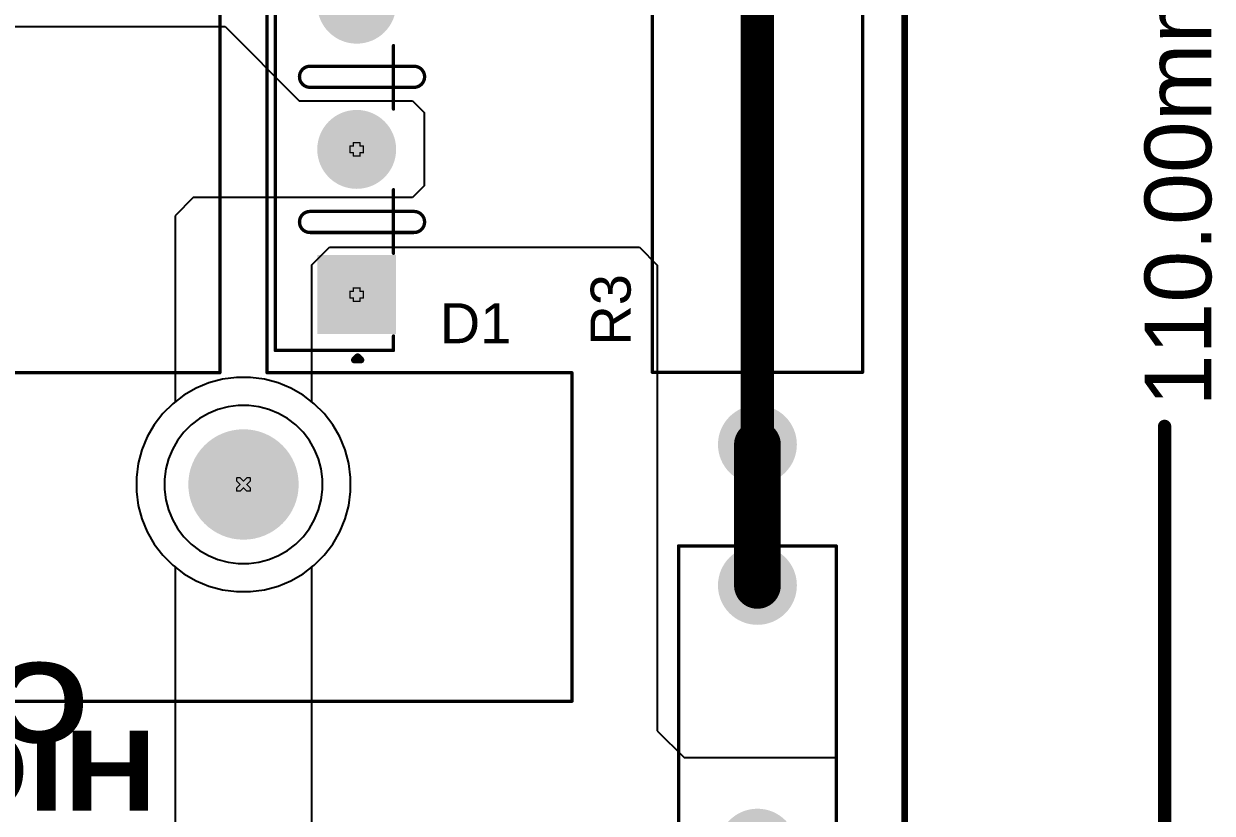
# Model space of a CAD drawing. Header units: inches. Extents: x -0.8 to 10.9, y -0.2 to 6.3.
# Drawn here: x 0.491 to 2.271, y 1.01 to 2.193 of the extents above; entities that cross this region are included whole.
import ezdxf

# ---------------------------------------------------------------- set-up
doc = ezdxf.new("R2010")
doc.units = ezdxf.units.IN
doc.header["$MEASUREMENT"] = 0
for name, color, linetype in [('Board Outline', 216, 'Continuous'), ('Bottom Layer', 5, 'Continuous'), ('Bottom Overlay', 54, 'Continuous'), ('Bottom Solder', 6, 'Continuous'), ('Dimensions', 6, 'Continuous'), ('Drill Drawing', 1, 'Continuous'), ('Multi-Layer', 9, 'Continuous'), ('Pad Holes', 156, 'Continuous'), ('Top Layer', 1, 'Continuous'), ('Top Overlay', 2, 'Continuous'), ('Top Solder', 216, 'Continuous')]:
    doc.layers.add(name, color=color, linetype=linetype)
doc.styles.add('Arial', font='', dxfattribs={"height": 0.2})
doc.styles.add('Arial Black', font='', dxfattribs={"height": 0.2})
doc.styles.get('Arial').set_extended_font_data('Arial')
doc.styles.get('Arial Black').set_extended_font_data('Arial Black')

# ---------------------------------------------------------------- blocks, each defined once
blk = doc.blocks.new('EWWR0006J390RT9_3')
at = {"layer": 'Bottom Layer'}
h = blk.add_hatch(color=5, dxfattribs=at)
edge = h.paths.add_edge_path()
edge.add_arc((-0.5709, 0), 0.0551, 0, 360)
h = blk.add_hatch(color=5, dxfattribs=at)
edge = h.paths.add_edge_path()
edge.add_arc((0.5709, 0), 0.0551, 0, 360)
at = {"layer": 'Bottom Solder'}
h = blk.add_hatch(color=6, dxfattribs=at)
edge = h.paths.add_edge_path()
edge.add_arc((-0.5709, 0), 0.0591, 0, 360)
h = blk.add_hatch(color=6, dxfattribs=at)
edge = h.paths.add_edge_path()
edge.add_arc((0.5709, 0), 0.0591, 0, 360)
at = {"layer": 'Multi-Layer'}
h = blk.add_hatch(color=9, dxfattribs=at)
edge = h.paths.add_edge_path()
edge.add_arc((-0.5709, 0), 0.0551, 0, 360)
h = blk.add_hatch(color=9, dxfattribs=at)
edge = h.paths.add_edge_path()
edge.add_arc((0.5709, 0), 0.0551, 0, 360)
at = {"layer": 'Pad Holes'}
h = blk.add_hatch(color=7, dxfattribs=at)
edge = h.paths.add_edge_path()
edge.add_arc((-0.5709, 0), 0.0197, 0, 360)
h = blk.add_hatch(color=7, dxfattribs=at)
edge = h.paths.add_edge_path()
edge.add_arc((0.5709, 0), 0.0197, 0, 360)
at = {"layer": 'Top Layer'}
h = blk.add_hatch(color=1, dxfattribs=at)
edge = h.paths.add_edge_path()
edge.add_arc((-0.5709, 0), 0.0551, 0, 360)
h = blk.add_hatch(color=1, dxfattribs=at)
edge = h.paths.add_edge_path()
edge.add_arc((0.5709, 0), 0.0551, 0, 360)
at = {"layer": 'Top Solder'}
h = blk.add_hatch(color=216, dxfattribs=at)
edge = h.paths.add_edge_path()
edge.add_arc((-0.5709, 0), 0.0591, 0, 360)
h = blk.add_hatch(color=216, dxfattribs=at)
edge = h.paths.add_edge_path()
edge.add_arc((0.5709, 0), 0.0591, 0, 360)
at = {"layer": 'Top Overlay'}
for points in [[(-0.4626, -0.1575, 0.005, 0.005, 0), (-0.4626, 0.1575, 0.005, 0.005, 0)], [(0.4626, 0.1575, 0.005, 0.005, 0), (-0.4612, 0.1575, 0.005, 0.005, 0)], [(0.4626, -0.1575, 0.005, 0.005, 0), (0.4626, 0.1575, 0.005, 0.005, 0)], [(-0.4626, 0, 0.005, 0.005, 0), (-0.5263, 0, 0.005, 0.005, 0)], [(0.5263, 0, 0.005, 0.005, 0), (0.4626, 0, 0.005, 0.005, 0)], [(0.4626, -0.1575, 0.005, 0.005, 0), (-0.4626, -0.1575, 0.005, 0.005, 0)]]:
    blk.add_lwpolyline(points, format="xyseb", dxfattribs=at)
for points in [[(-0.4638, 0.1575, 0.0025, 0.0025, 1), (-0.4613, 0.1575, 0.0025, 0.0025, 1)], [(-0.4625, 0.1575, 0.0025, 0.0025, 1), (-0.46, 0.1575, 0.0025, 0.0025, 1)], [(0.4613, 0.1575, 0.0025, 0.0025, 1), (0.4638, 0.1575, 0.0025, 0.0025, 1)], [(0.4613, 0.1575, 0.0025, 0.0025, 1), (0.4638, 0.1575, 0.0025, 0.0025, 1)], [(-0.5276, 0, 0.0025, 0.0025, 1), (-0.5251, 0, 0.0025, 0.0025, 1)], [(-0.4638, 0, 0.0025, 0.0025, 1), (-0.4613, 0, 0.0025, 0.0025, 1)], [(0.4613, 0, 0.0025, 0.0025, 1), (0.4638, 0, 0.0025, 0.0025, 1)], [(0.5251, 0, 0.0025, 0.0025, 1), (0.5276, 0, 0.0025, 0.0025, 1)], [(-0.4638, -0.1575, 0.0025, 0.0025, 1), (-0.4613, -0.1575, 0.0025, 0.0025, 1)], [(-0.4638, -0.1575, 0.0025, 0.0025, 1), (-0.4613, -0.1575, 0.0025, 0.0025, 1)], [(0.4613, -0.1575, 0.0025, 0.0025, 1), (0.4638, -0.1575, 0.0025, 0.0025, 1)], [(0.4613, -0.1575, 0.0025, 0.0025, 1), (0.4638, -0.1575, 0.0025, 0.0025, 1)]]:
    blk.add_lwpolyline(points, format="xyseb", close=True, dxfattribs=at)
blk = doc.blocks.new('XSD366_094_6')
at = {"layer": 'Bottom Layer'}
h = blk.add_hatch(color=5, dxfattribs=at)
edge = h.paths.add_edge_path()
edge.add_arc((-0.502, 0), 0.0787, 0, 360)
h = blk.add_hatch(color=5, dxfattribs=at)
edge = h.paths.add_edge_path()
edge.add_arc((0.502, 0), 0.0787, 0, 360)
at = {"layer": 'Bottom Solder'}
h = blk.add_hatch(color=6, dxfattribs=at)
edge = h.paths.add_edge_path()
edge.add_arc((-0.502, 0), 0.0827, 0, 360)
h = blk.add_hatch(color=6, dxfattribs=at)
edge = h.paths.add_edge_path()
edge.add_arc((0.502, 0), 0.0827, 0, 360)
at = {"layer": 'Multi-Layer'}
h = blk.add_hatch(color=9, dxfattribs=at)
edge = h.paths.add_edge_path()
edge.add_arc((-0.502, 0), 0.0787, 0, 360)
h = blk.add_hatch(color=9, dxfattribs=at)
edge = h.paths.add_edge_path()
edge.add_arc((0.502, 0), 0.0787, 0, 360)
at = {"layer": 'Pad Holes'}
h = blk.add_hatch(color=7, dxfattribs=at)
edge = h.paths.add_edge_path()
edge.add_arc((-0.502, 0), 0.0472, 0, 360)
h = blk.add_hatch(color=7, dxfattribs=at)
edge = h.paths.add_edge_path()
edge.add_arc((0.502, 0), 0.0472, 0, 360)
at = {"layer": 'Top Layer'}
h = blk.add_hatch(color=1, dxfattribs=at)
edge = h.paths.add_edge_path()
edge.add_arc((-0.502, 0), 0.0787, 0, 360)
h = blk.add_hatch(color=1, dxfattribs=at)
edge = h.paths.add_edge_path()
edge.add_arc((0.502, 0), 0.0787, 0, 360)
at = {"layer": 'Top Solder'}
h = blk.add_hatch(color=216, dxfattribs=at)
edge = h.paths.add_edge_path()
edge.add_arc((-0.502, 0), 0.0827, 0, 360)
h = blk.add_hatch(color=216, dxfattribs=at)
edge = h.paths.add_edge_path()
edge.add_arc((0.502, 0), 0.0827, 0, 360)
at = {"layer": 'Top Overlay'}
for points in [[(-0.8268, -0.4921, 0.005, 0.005, 0), (-0.8268, 0.4921, 0.005, 0.005, 0)], [(-0.3346, 0.4921, 0.005, 0.005, 0), (-0.8268, 0.4921, 0.005, 0.005, 0)], [(-0.3346, 0.0354, 0.005, 0.005, 0), (-0.3346, 0.4921, 0.005, 0.005, 0)], [(0.3346, 0.0354, 0.005, 0.005, 0), (0.3346, 0.4921, 0.005, 0.005, 0)], [(0.8268, 0.4921, 0.005, 0.005, 0), (0.3346, 0.4921, 0.005, 0.005, 0)], [(0.8268, -0.4921, 0.005, 0.005, 0), (0.8268, 0.4921, 0.005, 0.005, 0)], [(0.3346, 0.0354, 0.005, 0.005, 0), (-0.3346, 0.0354, 0.005, 0.005, 0)], [(-0.3346, -0.4921, 0.005, 0.005, 0), (-0.3346, -0.0354, 0.005, 0.005, 0)], [(0.3346, -0.0354, 0.005, 0.005, 0), (-0.3346, -0.0354, 0.005, 0.005, 0)], [(0.3346, -0.4921, 0.005, 0.005, 0), (0.3346, -0.0354, 0.005, 0.005, 0)], [(-0.3346, -0.4921, 0.005, 0.005, 0), (-0.8268, -0.4921, 0.005, 0.005, 0)], [(0.8268, -0.4921, 0.005, 0.005, 0), (0.3346, -0.4921, 0.005, 0.005, 0)]]:
    blk.add_lwpolyline(points, format="xyseb", dxfattribs=at)
for points in [[(-0.828, 0.4921, 0.0025, 0.0025, 1), (-0.8255, 0.4921, 0.0025, 0.0025, 1)], [(-0.828, 0.4921, 0.0025, 0.0025, 1), (-0.8255, 0.4921, 0.0025, 0.0025, 1)], [(-0.3359, 0.4921, 0.0025, 0.0025, 1), (-0.3334, 0.4921, 0.0025, 0.0025, 1)], [(-0.3359, 0.4921, 0.0025, 0.0025, 1), (-0.3334, 0.4921, 0.0025, 0.0025, 1)], [(0.3334, 0.4921, 0.0025, 0.0025, 1), (0.3359, 0.4921, 0.0025, 0.0025, 1)], [(0.3334, 0.4921, 0.0025, 0.0025, 1), (0.3359, 0.4921, 0.0025, 0.0025, 1)], [(0.8255, 0.4921, 0.0025, 0.0025, 1), (0.828, 0.4921, 0.0025, 0.0025, 1)], [(0.8255, 0.4921, 0.0025, 0.0025, 1), (0.828, 0.4921, 0.0025, 0.0025, 1)], [(-0.3359, 0.0354, 0.0025, 0.0025, 1), (-0.3334, 0.0354, 0.0025, 0.0025, 1)], [(-0.3359, 0.0354, 0.0025, 0.0025, 1), (-0.3334, 0.0354, 0.0025, 0.0025, 1)], [(0.3334, 0.0354, 0.0025, 0.0025, 1), (0.3359, 0.0354, 0.0025, 0.0025, 1)], [(0.3334, 0.0354, 0.0025, 0.0025, 1), (0.3359, 0.0354, 0.0025, 0.0025, 1)], [(-0.3359, -0.0354, 0.0025, 0.0025, 1), (-0.3334, -0.0354, 0.0025, 0.0025, 1)], [(-0.3359, -0.0354, 0.0025, 0.0025, 1), (-0.3334, -0.0354, 0.0025, 0.0025, 1)], [(0.3334, -0.0354, 0.0025, 0.0025, 1), (0.3359, -0.0354, 0.0025, 0.0025, 1)], [(0.3334, -0.0354, 0.0025, 0.0025, 1), (0.3359, -0.0354, 0.0025, 0.0025, 1)], [(-0.828, -0.4921, 0.0025, 0.0025, 1), (-0.8255, -0.4921, 0.0025, 0.0025, 1)], [(-0.828, -0.4921, 0.0025, 0.0025, 1), (-0.8255, -0.4921, 0.0025, 0.0025, 1)], [(-0.3359, -0.4921, 0.0025, 0.0025, 1), (-0.3334, -0.4921, 0.0025, 0.0025, 1)], [(-0.3359, -0.4921, 0.0025, 0.0025, 1), (-0.3334, -0.4921, 0.0025, 0.0025, 1)], [(0.3334, -0.4921, 0.0025, 0.0025, 1), (0.3359, -0.4921, 0.0025, 0.0025, 1)], [(0.3334, -0.4921, 0.0025, 0.0025, 1), (0.3359, -0.4921, 0.0025, 0.0025, 1)], [(0.8255, -0.4921, 0.0025, 0.0025, 1), (0.828, -0.4921, 0.0025, 0.0025, 1)], [(0.8255, -0.4921, 0.0025, 0.0025, 1), (0.828, -0.4921, 0.0025, 0.0025, 1)]]:
    blk.add_lwpolyline(points, format="xyseb", close=True, dxfattribs=at)
blk = doc.blocks.new('TOP3_10')
at = {"layer": 'Bottom Layer'}
blk.add_hatch(color=5, dxfattribs=at).paths.add_polyline_path([(-0.2726, 0.0551), (-0.1624, 0.0551), (-0.1624, -0.0551), (-0.2726, -0.0551)])
h = blk.add_hatch(color=5, dxfattribs=at)
edge = h.paths.add_edge_path()
edge.add_arc((0, 0), 0.0551, 0, 360)
h = blk.add_hatch(color=5, dxfattribs=at)
edge = h.paths.add_edge_path()
edge.add_arc((0.2175, 0), 0.0551, 0, 360)
at = {"layer": 'Bottom Solder'}
blk.add_hatch(color=6, dxfattribs=at).paths.add_polyline_path([(-0.2766, 0.0591), (-0.1584, 0.0591), (-0.1584, -0.0591), (-0.2766, -0.0591)])
h = blk.add_hatch(color=6, dxfattribs=at)
edge = h.paths.add_edge_path()
edge.add_arc((0, 0), 0.0591, 0, 360)
h = blk.add_hatch(color=6, dxfattribs=at)
edge = h.paths.add_edge_path()
edge.add_arc((0.2175, 0), 0.0591, 0, 360)
at = {"layer": 'Multi-Layer'}
blk.add_hatch(color=9, dxfattribs=at).paths.add_polyline_path([(-0.2726, 0.0551), (-0.1624, 0.0551), (-0.1624, -0.0551), (-0.2726, -0.0551)])
h = blk.add_hatch(color=9, dxfattribs=at)
edge = h.paths.add_edge_path()
edge.add_arc((0, 0), 0.0551, 0, 360)
h = blk.add_hatch(color=9, dxfattribs=at)
edge = h.paths.add_edge_path()
edge.add_arc((0.2175, 0), 0.0551, 0, 360)
at = {"layer": 'Pad Holes'}
h = blk.add_hatch(color=7, dxfattribs=at)
edge = h.paths.add_edge_path()
edge.add_arc((-0.2175, 0), 0.0321, 0, 360)
h = blk.add_hatch(color=7, dxfattribs=at)
edge = h.paths.add_edge_path()
edge.add_arc((0, 0), 0.0321, 0, 360)
h = blk.add_hatch(color=7, dxfattribs=at)
edge = h.paths.add_edge_path()
edge.add_arc((0.2175, 0), 0.0321, 0, 360)
at = {"layer": 'Top Layer'}
blk.add_hatch(color=1, dxfattribs=at).paths.add_polyline_path([(-0.2726, 0.0551), (-0.1624, 0.0551), (-0.1624, -0.0551), (-0.2726, -0.0551)])
h = blk.add_hatch(color=1, dxfattribs=at)
edge = h.paths.add_edge_path()
edge.add_arc((0, 0), 0.0551, 0, 360)
h = blk.add_hatch(color=1, dxfattribs=at)
edge = h.paths.add_edge_path()
edge.add_arc((0.2175, 0), 0.0551, 0, 360)
at = {"layer": 'Top Solder'}
blk.add_hatch(color=216, dxfattribs=at).paths.add_polyline_path([(-0.2766, 0.0591), (-0.1584, 0.0591), (-0.1584, -0.0591), (-0.2766, -0.0591)])
h = blk.add_hatch(color=216, dxfattribs=at)
edge = h.paths.add_edge_path()
edge.add_arc((0, 0), 0.0591, 0, 360)
h = blk.add_hatch(color=216, dxfattribs=at)
edge = h.paths.add_edge_path()
edge.add_arc((0.2175, 0), 0.0591, 0, 360)
at = {"layer": 'Top Overlay'}
for points in [[(-0.3012, 0.122, 0.005, 0.005, 0), (0.3012, 0.122, 0.005, 0.005, 0)], [(-0.3012, 0.122, 0.005, 0.005, 0), (-0.3012, -0.0551, 0.005, 0.005, 0)], [(0.3012, 0.122, 0.005, 0.005, 0), (0.3012, -0.0551, 0.005, 0.005, 0)], [(-0.3155, 0.0035, 0.01, 0.01, 0), (-0.3105, -0.0015, 0.01, 0.01, 0)], [(-0.3155, 0.0035, 0.01, 0.01, 0), (-0.3155, -0.0065, 0.01, 0.01, 0)], [(-0.3105, -0.0015, 0.01, 0.01, 0), (-0.3155, -0.0065, 0.01, 0.01, 0)], [(-0.3012, -0.0551, 0.005, 0.005, 0), (-0.2795, -0.0551, 0.005, 0.005, 0)], [(-0.1555, -0.0551, 0.005, 0.005, 0), (-0.0605, -0.0551, 0.005, 0.005, 0)], [(0.0605, -0.0551, 0.005, 0.005, 0), (0.1555, -0.0551, 0.005, 0.005, 0)], [(0.2795, -0.0551, 0.005, 0.005, 0), (0.3012, -0.0551, 0.005, 0.005, 0)]]:
    blk.add_lwpolyline(points, format="xyseb", dxfattribs=at)
for points in [[(-0.3024, 0.122, 0.0025, 0.0025, 1), (-0.2999, 0.122, 0.0025, 0.0025, 1)], [(-0.3024, 0.122, 0.0025, 0.0025, 1), (-0.2999, 0.122, 0.0025, 0.0025, 1)], [(0.2999, 0.122, 0.0025, 0.0025, 1), (0.3024, 0.122, 0.0025, 0.0025, 1)], [(0.2999, 0.122, 0.0025, 0.0025, 1), (0.3024, 0.122, 0.0025, 0.0025, 1)], [(-0.318, 0.0035, 0.005, 0.005, 1), (-0.313, 0.0035, 0.005, 0.005, 1)], [(-0.318, 0.0035, 0.005, 0.005, 1), (-0.313, 0.0035, 0.005, 0.005, 1)], [(-0.313, -0.0015, 0.005, 0.005, 1), (-0.308, -0.0015, 0.005, 0.005, 1)], [(-0.313, -0.0015, 0.005, 0.005, 1), (-0.308, -0.0015, 0.005, 0.005, 1)], [(-0.318, -0.0065, 0.005, 0.005, 1), (-0.313, -0.0065, 0.005, 0.005, 1)], [(-0.318, -0.0065, 0.005, 0.005, 1), (-0.313, -0.0065, 0.005, 0.005, 1)], [(-0.3024, -0.0551, 0.0025, 0.0025, 1), (-0.2999, -0.0551, 0.0025, 0.0025, 1)], [(-0.3024, -0.0551, 0.0025, 0.0025, 1), (-0.2999, -0.0551, 0.0025, 0.0025, 1)], [(-0.2808, -0.0551, 0.0025, 0.0025, 1), (-0.2783, -0.0551, 0.0025, 0.0025, 1)], [(-0.1568, -0.0551, 0.0025, 0.0025, 1), (-0.1543, -0.0551, 0.0025, 0.0025, 1)], [(-0.0617, -0.0551, 0.0025, 0.0025, 1), (-0.0592, -0.0551, 0.0025, 0.0025, 1)], [(0.0592, -0.0551, 0.0025, 0.0025, 1), (0.0617, -0.0551, 0.0025, 0.0025, 1)], [(0.1543, -0.0551, 0.0025, 0.0025, 1), (0.1568, -0.0551, 0.0025, 0.0025, 1)], [(0.2783, -0.0551, 0.0025, 0.0025, 1), (0.2808, -0.0551, 0.0025, 0.0025, 1)], [(0.2999, -0.0551, 0.0025, 0.0025, 1), (0.3024, -0.0551, 0.0025, 0.0025, 1)], [(0.2999, -0.0551, 0.0025, 0.0025, 1), (0.3024, -0.0551, 0.0025, 0.0025, 1)]]:
    blk.add_lwpolyline(points, format="xyseb", close=True, dxfattribs=at)
blk = doc.blocks.new('MMKP473J2J1001_11')
at = {"layer": 'Bottom Layer'}
h = blk.add_hatch(color=5, dxfattribs=at)
edge = h.paths.add_edge_path()
edge.add_arc((-0.19685, 0), 0.05512, 0, 360)
h = blk.add_hatch(color=5, dxfattribs=at)
edge = h.paths.add_edge_path()
edge.add_arc((0.19685, 0), 0.05512, 0, 360)
at = {"layer": 'Bottom Solder'}
h = blk.add_hatch(color=6, dxfattribs=at)
edge = h.paths.add_edge_path()
edge.add_arc((-0.19685, 0), 0.05912, 0, 360)
h = blk.add_hatch(color=6, dxfattribs=at)
edge = h.paths.add_edge_path()
edge.add_arc((0.19685, 0), 0.05912, 0, 360)
at = {"layer": 'Multi-Layer'}
h = blk.add_hatch(color=9, dxfattribs=at)
edge = h.paths.add_edge_path()
edge.add_arc((-0.19685, 0), 0.05512, 0, 360)
h = blk.add_hatch(color=9, dxfattribs=at)
edge = h.paths.add_edge_path()
edge.add_arc((0.19685, 0), 0.05512, 0, 360)
at = {"layer": 'Pad Holes'}
h = blk.add_hatch(color=7, dxfattribs=at)
edge = h.paths.add_edge_path()
edge.add_arc((-0.19685, 0), 0.01969, 0, 360)
h = blk.add_hatch(color=7, dxfattribs=at)
edge = h.paths.add_edge_path()
edge.add_arc((0.19685, 0), 0.01969, 0, 360)
at = {"layer": 'Top Layer'}
h = blk.add_hatch(color=1, dxfattribs=at)
edge = h.paths.add_edge_path()
edge.add_arc((-0.19685, 0), 0.05512, 0, 360)
h = blk.add_hatch(color=1, dxfattribs=at)
edge = h.paths.add_edge_path()
edge.add_arc((0.19685, 0), 0.05512, 0, 360)
at = {"layer": 'Top Solder'}
h = blk.add_hatch(color=216, dxfattribs=at)
edge = h.paths.add_edge_path()
edge.add_arc((-0.19685, 0), 0.05912, 0, 360)
h = blk.add_hatch(color=216, dxfattribs=at)
edge = h.paths.add_edge_path()
edge.add_arc((0.19685, 0), 0.05912, 0, 360)
at = {"layer": 'Top Overlay'}
for points in [[(0.25591, 0.11811, 0.005, 0.005, 0), (-0.2559, 0.11811, 0.005, 0.005, 0)], [(-0.2559, -0.11811, 0.005, 0.005, 0), (-0.2559, 0.11811, 0.005, 0.005, 0)], [(0.25591, -0.11811, 0.005, 0.005, 0), (0.25591, 0.11811, 0.005, 0.005, 0)], [(0.25591, -0.11811, 0.005, 0.005, 0), (-0.2559, -0.11811, 0.005, 0.005, 0)]]:
    blk.add_lwpolyline(points, format="xyseb", dxfattribs=at)
for points in [[(-0.25715, 0.11811, 0.0025, 0.0025, 1), (-0.25465, 0.11811, 0.0025, 0.0025, 1)], [(-0.25715, 0.11811, 0.0025, 0.0025, 1), (-0.25465, 0.11811, 0.0025, 0.0025, 1)], [(0.25466, 0.11811, 0.0025, 0.0025, 1), (0.25716, 0.11811, 0.0025, 0.0025, 1)], [(0.25466, 0.11811, 0.0025, 0.0025, 1), (0.25716, 0.11811, 0.0025, 0.0025, 1)], [(-0.25715, -0.11811, 0.0025, 0.0025, 1), (-0.25465, -0.11811, 0.0025, 0.0025, 1)], [(-0.25715, -0.11811, 0.0025, 0.0025, 1), (-0.25465, -0.11811, 0.0025, 0.0025, 1)], [(0.25466, -0.11811, 0.0025, 0.0025, 1), (0.25716, -0.11811, 0.0025, 0.0025, 1)], [(0.25466, -0.11811, 0.0025, 0.0025, 1), (0.25716, -0.11811, 0.0025, 0.0025, 1)]]:
    blk.add_lwpolyline(points, format="xyseb", close=True, dxfattribs=at)

msp = doc.modelspace()

# ---------------------------------------------------------------- linework, layer by layer
at = {"layer": 'Board Outline'}
for points in [[(1.8107, -0.1571, 0.01, 0.01, 0), (1.8107, 4.1736, 0.01, 0.01, 0)], [(0.9039, 2.1138, 0.005, 0.005, -0.414214), (0.9196, 2.1295, 0.005, 0.005, 0)], [(0.9196, 2.1295, 0.005, 0.005, 0), (1.0756, 2.1295, 0.005, 0.005, 0)], [(1.0756, 2.1295, 0.005, 0.005, -0.414214), (1.0913, 2.1138, 0.005, 0.005, 0)], [(0.9196, 2.098, 0.005, 0.005, -0.414214), (0.9039, 2.1138, 0.005, 0.005, 0)], [(1.0913, 2.1138, 0.005, 0.005, -0.414214), (1.0756, 2.098, 0.005, 0.005, 0)], [(0.9196, 2.098, 0.005, 0.005, 0), (1.0756, 2.098, 0.005, 0.005, 0)], [(0.9039, 1.8962, 0.005, 0.005, -0.414214), (0.9196, 1.912, 0.005, 0.005, 0)], [(0.9196, 1.912, 0.005, 0.005, 0), (1.0756, 1.912, 0.005, 0.005, 0)], [(1.0756, 1.912, 0.005, 0.005, -0.414214), (1.0913, 1.8962, 0.005, 0.005, 0)], [(0.9196, 1.8805, 0.005, 0.005, -0.414214), (0.9039, 1.8962, 0.005, 0.005, 0)], [(1.0913, 1.8962, 0.005, 0.005, -0.414214), (1.0756, 1.8805, 0.005, 0.005, 0)], [(0.9196, 1.8805, 0.005, 0.005, 0), (1.0756, 1.8805, 0.005, 0.005, 0)]]:
    msp.add_lwpolyline(points, format="xyseb", dxfattribs=at)
for points in [[(0.9184, 2.1295, 0.0025, 0.0025, 1), (0.9209, 2.1295, 0.0025, 0.0025, 1)], [(0.9184, 2.1295, 0.0025, 0.0025, 1), (0.9209, 2.1295, 0.0025, 0.0025, 1)], [(1.0743, 2.1295, 0.0025, 0.0025, 1), (1.0768, 2.1295, 0.0025, 0.0025, 1)], [(1.0743, 2.1295, 0.0025, 0.0025, 1), (1.0768, 2.1295, 0.0025, 0.0025, 1)], [(0.9026, 2.1138, 0.0025, 0.0025, 1), (0.9051, 2.1138, 0.0025, 0.0025, 1)], [(0.9026, 2.1138, 0.0025, 0.0025, 1), (0.9051, 2.1138, 0.0025, 0.0025, 1)], [(1.09, 2.1138, 0.0025, 0.0025, 1), (1.0925, 2.1138, 0.0025, 0.0025, 1)], [(1.09, 2.1138, 0.0025, 0.0025, 1), (1.0925, 2.1138, 0.0025, 0.0025, 1)], [(0.9184, 2.098, 0.0025, 0.0025, 1), (0.9209, 2.098, 0.0025, 0.0025, 1)], [(0.9184, 2.098, 0.0025, 0.0025, 1), (0.9209, 2.098, 0.0025, 0.0025, 1)], [(1.0743, 2.098, 0.0025, 0.0025, 1), (1.0768, 2.098, 0.0025, 0.0025, 1)], [(1.0743, 2.098, 0.0025, 0.0025, 1), (1.0768, 2.098, 0.0025, 0.0025, 1)], [(0.9184, 1.912, 0.0025, 0.0025, 1), (0.9209, 1.912, 0.0025, 0.0025, 1)], [(0.9184, 1.912, 0.0025, 0.0025, 1), (0.9209, 1.912, 0.0025, 0.0025, 1)], [(1.0743, 1.912, 0.0025, 0.0025, 1), (1.0768, 1.912, 0.0025, 0.0025, 1)], [(1.0743, 1.912, 0.0025, 0.0025, 1), (1.0768, 1.912, 0.0025, 0.0025, 1)], [(0.9026, 1.8962, 0.0025, 0.0025, 1), (0.9051, 1.8962, 0.0025, 0.0025, 1)], [(0.9026, 1.8962, 0.0025, 0.0025, 1), (0.9051, 1.8962, 0.0025, 0.0025, 1)], [(1.09, 1.8962, 0.0025, 0.0025, 1), (1.0925, 1.8962, 0.0025, 0.0025, 1)], [(1.09, 1.8962, 0.0025, 0.0025, 1), (1.0925, 1.8962, 0.0025, 0.0025, 1)], [(0.9184, 1.8805, 0.0025, 0.0025, 1), (0.9209, 1.8805, 0.0025, 0.0025, 1)], [(0.9184, 1.8805, 0.0025, 0.0025, 1), (0.9209, 1.8805, 0.0025, 0.0025, 1)], [(1.0743, 1.8805, 0.0025, 0.0025, 1), (1.0768, 1.8805, 0.0025, 0.0025, 1)], [(1.0743, 1.8805, 0.0025, 0.0025, 1), (1.0768, 1.8805, 0.0025, 0.0025, 1)]]:
    msp.add_lwpolyline(points, format="xyseb", close=True, dxfattribs=at)
at = {"layer": 'Bottom Layer'}
for p, q in [((-0.0522, 2.1889), (0.7924, 2.1889)), ((0.7924, 2.1889), (0.9036, 2.0776)), ((0.9036, 2.0776), (1.073, 2.0776)), ((1.073, 2.0776), (1.0906, 2.0601)), ((1.0906, 2.0601), (1.0906, 1.9506)), ((1.0906, 1.9506), (1.073, 1.9331)), ((0.7448, 1.9331), (0.7174, 1.9056)), ((1.073, 1.9331), (0.7448, 1.9331)), ((0.7174, 1.9056), (0.7174, 1.6266)), ((0.9226, 1.832), (0.9489, 1.8583)), ((0.9489, 1.8583), (1.4134, 1.8583)), ((1.4134, 1.8583), (1.44, 1.8317)), ((0.9226, 1.6266), (0.9226, 1.832)), ((1.44, 1.8317), (1.44, 1.1341)), ((0.7886, 1.6608), (0.7683, 1.6553)), ((0.8095, 1.6635), (0.7886, 1.6608)), ((0.82, 1.6635), (0.8095, 1.6635)), ((0.8305, 1.6635), (0.82, 1.6635)), ((0.8514, 1.6608), (0.8305, 1.6635)), ((0.8717, 1.6553), (0.8514, 1.6608)), ((0.7489, 1.6473), (0.7307, 1.6367)), ((0.7683, 1.6553), (0.7489, 1.6473)), ((0.8911, 1.6473), (0.8717, 1.6553)), ((0.9093, 1.6367), (0.8911, 1.6473)), ((0.714, 1.6239), (0.6991, 1.6091)), ((0.714, 1.6239), (0.6991, 1.6091)), ((0.7307, 1.6367), (0.714, 1.6239)), ((0.7174, 1.6266), (0.714, 1.6239)), ((0.926, 1.6239), (0.9093, 1.6367)), ((0.926, 1.6239), (0.9226, 1.6266)), ((0.9409, 1.6091), (0.926, 1.6239)), ((0.9409, 1.6091), (0.926, 1.6239)), ((0.6991, 1.6091), (0.6863, 1.5924)), ((0.6991, 1.6091), (0.6863, 1.5924)), ((0.9537, 1.5924), (0.9409, 1.6091)), ((0.9537, 1.5924), (0.9409, 1.6091)), ((0.6863, 1.5924), (0.6758, 1.5742)), ((0.6863, 1.5924), (0.6758, 1.5742)), ((0.9642, 1.5742), (0.9537, 1.5924)), ((0.9642, 1.5742), (0.9537, 1.5924)), ((0.6758, 1.5742), (0.6677, 1.5547)), ((0.6758, 1.5742), (0.6677, 1.5547)), ((0.9723, 1.5547), (0.9642, 1.5742)), ((0.9723, 1.5547), (0.9642, 1.5742)), ((0.6677, 1.5547), (0.6623, 1.5344)), ((0.6677, 1.5547), (0.6623, 1.5344)), ((0.9777, 1.5344), (0.9723, 1.5547)), ((0.9777, 1.5344), (0.9723, 1.5547)), ((0.6623, 1.5344), (0.6595, 1.5135)), ((0.6623, 1.5344), (0.6595, 1.5135)), ((0.9805, 1.5135), (0.9777, 1.5344)), ((0.9805, 1.5135), (0.9777, 1.5344)), ((0.6595, 1.5135), (0.6595, 1.503)), ((0.6595, 1.5135), (0.6595, 1.503)), ((0.9805, 1.503), (0.9805, 1.5135)), ((0.9805, 1.503), (0.9805, 1.5135)), ((0.6595, 1.503), (0.6595, 1.503)), ((0.6595, 1.503), (0.6595, 1.4925)), ((0.6595, 1.503), (0.6595, 1.4925)), ((0.9805, 1.4925), (0.9805, 1.503)), ((0.9805, 1.4925), (0.9805, 1.503)), ((0.6595, 1.4925), (0.6623, 1.4717)), ((0.6595, 1.4925), (0.6623, 1.4717)), ((0.9777, 1.4717), (0.9805, 1.4925)), ((0.9777, 1.4717), (0.9805, 1.4925)), ((0.6623, 1.4717), (0.6677, 1.4513)), ((0.6623, 1.4717), (0.6677, 1.4513)), ((0.9723, 1.4513), (0.9777, 1.4717)), ((0.9723, 1.4513), (0.9777, 1.4717)), ((0.6677, 1.4513), (0.6758, 1.4319)), ((0.6677, 1.4513), (0.6758, 1.4319)), ((0.9642, 1.4319), (0.9723, 1.4513)), ((0.9642, 1.4319), (0.9723, 1.4513)), ((0.6758, 1.4319), (0.6863, 1.4137)), ((0.6758, 1.4319), (0.6863, 1.4137)), ((0.9537, 1.4137), (0.9642, 1.4319)), ((0.9537, 1.4137), (0.9642, 1.4319)), ((0.6863, 1.4137), (0.6991, 1.397)), ((0.6863, 1.4137), (0.6991, 1.397)), ((0.9409, 1.397), (0.9537, 1.4137)), ((0.9409, 1.397), (0.9537, 1.4137)), ((0.6991, 1.397), (0.714, 1.3821)), ((0.6991, 1.397), (0.714, 1.3821)), ((0.926, 1.3821), (0.9409, 1.397)), ((0.926, 1.3821), (0.9409, 1.397)), ((0.714, 1.3821), (0.7307, 1.3693)), ((0.714, 1.3821), (0.7174, 1.3795)), ((0.7174, 1.3795), (0.7174, 0.9713)), ((0.9093, 1.3693), (0.926, 1.3821)), ((0.9226, 1.3795), (0.926, 1.3821)), ((0.9226, 0.7578), (0.9226, 1.3795)), ((0.7307, 1.3693), (0.7489, 1.3588)), ((0.7489, 1.3588), (0.7683, 1.3508)), ((0.8717, 1.3508), (0.8911, 1.3588)), ((0.8911, 1.3588), (0.9093, 1.3693)), ((0.7683, 1.3508), (0.7886, 1.3453)), ((0.7886, 1.3453), (0.8095, 1.3426)), ((0.8095, 1.3426), (0.82, 1.3426)), ((0.82, 1.3426), (0.8305, 1.3426)), ((0.8305, 1.3426), (0.8514, 1.3453)), ((0.8514, 1.3453), (0.8717, 1.3508)), ((1.44, 1.1341), (1.48, 1.0941)), ((1.48, 1.0941), (1.7081, 1.0941)), ((1.7081, 1.0941), (1.7081, 0.42))]:
    msp.add_line(p, q, dxfattribs=at)
for points in [[(1.59, 1.5628, 0.05, 0.05, 0), (1.59, 2.4719, 0.05, 0.05, 0)], [(1.59, 1.3518, 0.07, 0.07, 0), (1.59, 1.5628, 0.07, 0.07, 0)]]:
    msp.add_lwpolyline(points, format="xyseb", dxfattribs=at)
for points in [[(1.5725, 1.5628, 0.035, 0.035, 1), (1.6075, 1.5628, 0.035, 0.035, 1)], [(1.5775, 1.5628, 0.025, 0.025, 1), (1.6025, 1.5628, 0.025, 0.025, 1)], [(1.5725, 1.3518, 0.035, 0.035, 1), (1.6075, 1.3518, 0.035, 0.035, 1)]]:
    msp.add_lwpolyline(points, format="xyseb", close=True, dxfattribs=at)
at = {"layer": 'Dimensions'}
msp.add_lwpolyline([(2.2, -0.1571, 0.02, 0.02, 0), (2.2, 1.59, 0.02, 0.02, 0)], format="xyseb", dxfattribs=at)
msp.add_lwpolyline([(2.195, 1.59, 0.01, 0.01, 1), (2.205, 1.59, 0.01, 0.01, 1)], format="xyseb", close=True, dxfattribs=at)
at = {"layer": 'Drill Drawing'}
for points in [[(0.9846, 2.01, 0.002, 0.002, 0), (0.9846, 2.015, 0.002, 0.002, 0)], [(0.9846, 2.015, 0.002, 0.002, 0), (0.9946, 2.015, 0.002, 0.002, 0)], [(0.9946, 2.01, 0.002, 0.002, 0), (0.9946, 2.015, 0.002, 0.002, 0)], [(0.9796, 2, 0.002, 0.002, 0), (0.9796, 2.01, 0.002, 0.002, 0)], [(0.9796, 2.01, 0.002, 0.002, 0), (0.9846, 2.01, 0.002, 0.002, 0)], [(0.9796, 2, 0.002, 0.002, 0), (0.9846, 2, 0.002, 0.002, 0)], [(0.9846, 1.995, 0.002, 0.002, 0), (0.9846, 2, 0.002, 0.002, 0)], [(0.9846, 1.995, 0.002, 0.002, 0), (0.9946, 1.995, 0.002, 0.002, 0)], [(0.9946, 2.01, 0.002, 0.002, 0), (0.9996, 2.01, 0.002, 0.002, 0)], [(0.9946, 2, 0.002, 0.002, 0), (0.9996, 2, 0.002, 0.002, 0)], [(0.9946, 1.995, 0.002, 0.002, 0), (0.9946, 2, 0.002, 0.002, 0)], [(0.9996, 2, 0.002, 0.002, 0), (0.9996, 2.01, 0.002, 0.002, 0)], [(0.9846, 1.7925, 0.002, 0.002, 0), (0.9846, 1.7975, 0.002, 0.002, 0)], [(0.9846, 1.7975, 0.002, 0.002, 0), (0.9946, 1.7975, 0.002, 0.002, 0)], [(0.9946, 1.7925, 0.002, 0.002, 0), (0.9946, 1.7975, 0.002, 0.002, 0)], [(0.9796, 1.7825, 0.002, 0.002, 0), (0.9796, 1.7925, 0.002, 0.002, 0)], [(0.9796, 1.7925, 0.002, 0.002, 0), (0.9846, 1.7925, 0.002, 0.002, 0)], [(0.9796, 1.7825, 0.002, 0.002, 0), (0.9846, 1.7825, 0.002, 0.002, 0)], [(0.9846, 1.7775, 0.002, 0.002, 0), (0.9846, 1.7825, 0.002, 0.002, 0)], [(0.9946, 1.7925, 0.002, 0.002, 0), (0.9996, 1.7925, 0.002, 0.002, 0)], [(0.9946, 1.7825, 0.002, 0.002, 0), (0.9996, 1.7825, 0.002, 0.002, 0)], [(0.9946, 1.7775, 0.002, 0.002, 0), (0.9946, 1.7825, 0.002, 0.002, 0)], [(0.9996, 1.7825, 0.002, 0.002, 0), (0.9996, 1.7925, 0.002, 0.002, 0)], [(0.9846, 1.7775, 0.002, 0.002, 0), (0.9946, 1.7775, 0.002, 0.002, 0)], [(1.58, 1.5678, 0.002, 0.002, 0), (1.585, 1.5628, 0.002, 0.002, 0)], [(1.58, 1.5678, 0.002, 0.002, 0), (1.585, 1.5678, 0.002, 0.002, 0)], [(1.585, 1.5678, 0.002, 0.002, 0), (1.59, 1.5728, 0.002, 0.002, 0)], [(1.59, 1.5728, 0.002, 0.002, 0), (1.595, 1.5678, 0.002, 0.002, 0)], [(1.595, 1.5678, 0.002, 0.002, 0), (1.6, 1.5678, 0.002, 0.002, 0)], [(1.595, 1.5628, 0.002, 0.002, 0), (1.6, 1.5678, 0.002, 0.002, 0)], [(1.58, 1.5578, 0.002, 0.002, 0), (1.585, 1.5628, 0.002, 0.002, 0)], [(1.58, 1.5578, 0.002, 0.002, 0), (1.585, 1.5578, 0.002, 0.002, 0)], [(1.585, 1.5578, 0.002, 0.002, 0), (1.59, 1.5528, 0.002, 0.002, 0)], [(1.59, 1.5528, 0.002, 0.002, 0), (1.595, 1.5578, 0.002, 0.002, 0)], [(1.595, 1.5628, 0.002, 0.002, 0), (1.6, 1.5578, 0.002, 0.002, 0)], [(1.595, 1.5578, 0.002, 0.002, 0), (1.6, 1.5578, 0.002, 0.002, 0)], [(0.81, 1.508, 0.002, 0.002, 0), (0.81, 1.513, 0.002, 0.002, 0)], [(0.81, 1.513, 0.002, 0.002, 0), (0.815, 1.513, 0.002, 0.002, 0)], [(0.815, 1.513, 0.002, 0.002, 0), (0.82, 1.508, 0.002, 0.002, 0)], [(0.82, 1.508, 0.002, 0.002, 0), (0.825, 1.513, 0.002, 0.002, 0)], [(0.825, 1.513, 0.002, 0.002, 0), (0.83, 1.513, 0.002, 0.002, 0)], [(0.83, 1.508, 0.002, 0.002, 0), (0.83, 1.513, 0.002, 0.002, 0)], [(0.81, 1.508, 0.002, 0.002, 0), (0.815, 1.503, 0.002, 0.002, 0)], [(0.81, 1.498, 0.002, 0.002, 0), (0.815, 1.503, 0.002, 0.002, 0)], [(0.81, 1.493, 0.002, 0.002, 0), (0.81, 1.498, 0.002, 0.002, 0)], [(0.815, 1.493, 0.002, 0.002, 0), (0.82, 1.498, 0.002, 0.002, 0)], [(0.82, 1.498, 0.002, 0.002, 0), (0.825, 1.493, 0.002, 0.002, 0)], [(0.825, 1.503, 0.002, 0.002, 0), (0.83, 1.508, 0.002, 0.002, 0)], [(0.825, 1.503, 0.002, 0.002, 0), (0.83, 1.498, 0.002, 0.002, 0)], [(0.83, 1.493, 0.002, 0.002, 0), (0.83, 1.498, 0.002, 0.002, 0)], [(0.81, 1.493, 0.002, 0.002, 0), (0.815, 1.493, 0.002, 0.002, 0)], [(0.825, 1.493, 0.002, 0.002, 0), (0.83, 1.493, 0.002, 0.002, 0)], [(1.58, 1.3568, 0.002, 0.002, 0), (1.585, 1.3518, 0.002, 0.002, 0)], [(1.58, 1.3568, 0.002, 0.002, 0), (1.585, 1.3568, 0.002, 0.002, 0)], [(1.585, 1.3568, 0.002, 0.002, 0), (1.59, 1.3619, 0.002, 0.002, 0)], [(1.59, 1.3619, 0.002, 0.002, 0), (1.595, 1.3568, 0.002, 0.002, 0)], [(1.595, 1.3568, 0.002, 0.002, 0), (1.6, 1.3568, 0.002, 0.002, 0)], [(1.595, 1.3518, 0.002, 0.002, 0), (1.6, 1.3568, 0.002, 0.002, 0)], [(1.58, 1.3469, 0.002, 0.002, 0), (1.585, 1.3518, 0.002, 0.002, 0)], [(1.58, 1.3469, 0.002, 0.002, 0), (1.585, 1.3469, 0.002, 0.002, 0)], [(1.585, 1.3469, 0.002, 0.002, 0), (1.59, 1.3418, 0.002, 0.002, 0)], [(1.59, 1.3418, 0.002, 0.002, 0), (1.595, 1.3469, 0.002, 0.002, 0)], [(1.595, 1.3518, 0.002, 0.002, 0), (1.6, 1.3469, 0.002, 0.002, 0)], [(1.595, 1.3469, 0.002, 0.002, 0), (1.6, 1.3469, 0.002, 0.002, 0)]]:
    msp.add_lwpolyline(points, format="xyseb", dxfattribs=at)
for points in [[(0.9841, 2.015, 0.001, 0.001, 1), (0.9851, 2.015, 0.001, 0.001, 1)], [(0.9841, 2.015, 0.001, 0.001, 1), (0.9851, 2.015, 0.001, 0.001, 1)], [(0.9941, 2.015, 0.001, 0.001, 1), (0.9951, 2.015, 0.001, 0.001, 1)], [(0.9941, 2.015, 0.001, 0.001, 1), (0.9951, 2.015, 0.001, 0.001, 1)], [(0.9791, 2.01, 0.001, 0.001, 1), (0.9801, 2.01, 0.001, 0.001, 1)], [(0.9791, 2.01, 0.001, 0.001, 1), (0.9801, 2.01, 0.001, 0.001, 1)], [(0.9791, 2, 0.001, 0.001, 1), (0.9801, 2, 0.001, 0.001, 1)], [(0.9791, 2, 0.001, 0.001, 1), (0.9801, 2, 0.001, 0.001, 1)], [(0.9841, 2.01, 0.001, 0.001, 1), (0.9851, 2.01, 0.001, 0.001, 1)], [(0.9841, 2.01, 0.001, 0.001, 1), (0.9851, 2.01, 0.001, 0.001, 1)], [(0.9841, 2, 0.001, 0.001, 1), (0.9851, 2, 0.001, 0.001, 1)], [(0.9841, 2, 0.001, 0.001, 1), (0.9851, 2, 0.001, 0.001, 1)], [(0.9841, 1.995, 0.001, 0.001, 1), (0.9851, 1.995, 0.001, 0.001, 1)], [(0.9841, 1.995, 0.001, 0.001, 1), (0.9851, 1.995, 0.001, 0.001, 1)], [(0.9941, 2.01, 0.001, 0.001, 1), (0.9951, 2.01, 0.001, 0.001, 1)], [(0.9941, 2.01, 0.001, 0.001, 1), (0.9951, 2.01, 0.001, 0.001, 1)], [(0.9941, 2, 0.001, 0.001, 1), (0.9951, 2, 0.001, 0.001, 1)], [(0.9941, 2, 0.001, 0.001, 1), (0.9951, 2, 0.001, 0.001, 1)], [(0.9941, 1.995, 0.001, 0.001, 1), (0.9951, 1.995, 0.001, 0.001, 1)], [(0.9941, 1.995, 0.001, 0.001, 1), (0.9951, 1.995, 0.001, 0.001, 1)], [(0.9991, 2.01, 0.001, 0.001, 1), (1.0001, 2.01, 0.001, 0.001, 1)], [(0.9991, 2.01, 0.001, 0.001, 1), (1.0001, 2.01, 0.001, 0.001, 1)], [(0.9991, 2, 0.001, 0.001, 1), (1.0001, 2, 0.001, 0.001, 1)], [(0.9991, 2, 0.001, 0.001, 1), (1.0001, 2, 0.001, 0.001, 1)], [(0.9841, 1.7975, 0.001, 0.001, 1), (0.9851, 1.7975, 0.001, 0.001, 1)], [(0.9841, 1.7975, 0.001, 0.001, 1), (0.9851, 1.7975, 0.001, 0.001, 1)], [(0.9941, 1.7975, 0.001, 0.001, 1), (0.9951, 1.7975, 0.001, 0.001, 1)], [(0.9941, 1.7975, 0.001, 0.001, 1), (0.9951, 1.7975, 0.001, 0.001, 1)], [(0.9791, 1.7925, 0.001, 0.001, 1), (0.9801, 1.7925, 0.001, 0.001, 1)], [(0.9791, 1.7925, 0.001, 0.001, 1), (0.9801, 1.7925, 0.001, 0.001, 1)], [(0.9791, 1.7825, 0.001, 0.001, 1), (0.9801, 1.7825, 0.001, 0.001, 1)], [(0.9791, 1.7825, 0.001, 0.001, 1), (0.9801, 1.7825, 0.001, 0.001, 1)], [(0.9841, 1.7925, 0.001, 0.001, 1), (0.9851, 1.7925, 0.001, 0.001, 1)], [(0.9841, 1.7925, 0.001, 0.001, 1), (0.9851, 1.7925, 0.001, 0.001, 1)], [(0.9841, 1.7825, 0.001, 0.001, 1), (0.9851, 1.7825, 0.001, 0.001, 1)], [(0.9841, 1.7825, 0.001, 0.001, 1), (0.9851, 1.7825, 0.001, 0.001, 1)], [(0.9941, 1.7925, 0.001, 0.001, 1), (0.9951, 1.7925, 0.001, 0.001, 1)], [(0.9941, 1.7925, 0.001, 0.001, 1), (0.9951, 1.7925, 0.001, 0.001, 1)], [(0.9941, 1.7825, 0.001, 0.001, 1), (0.9951, 1.7825, 0.001, 0.001, 1)], [(0.9941, 1.7825, 0.001, 0.001, 1), (0.9951, 1.7825, 0.001, 0.001, 1)], [(0.9991, 1.7925, 0.001, 0.001, 1), (1.0001, 1.7925, 0.001, 0.001, 1)], [(0.9991, 1.7925, 0.001, 0.001, 1), (1.0001, 1.7925, 0.001, 0.001, 1)], [(0.9991, 1.7825, 0.001, 0.001, 1), (1.0001, 1.7825, 0.001, 0.001, 1)], [(0.9991, 1.7825, 0.001, 0.001, 1), (1.0001, 1.7825, 0.001, 0.001, 1)], [(0.9841, 1.7775, 0.001, 0.001, 1), (0.9851, 1.7775, 0.001, 0.001, 1)], [(0.9841, 1.7775, 0.001, 0.001, 1), (0.9851, 1.7775, 0.001, 0.001, 1)], [(0.9941, 1.7775, 0.001, 0.001, 1), (0.9951, 1.7775, 0.001, 0.001, 1)], [(0.9941, 1.7775, 0.001, 0.001, 1), (0.9951, 1.7775, 0.001, 0.001, 1)], [(1.5795, 1.5678, 0.001, 0.001, 1), (1.5805, 1.5678, 0.001, 0.001, 1)], [(1.5795, 1.5678, 0.001, 0.001, 1), (1.5805, 1.5678, 0.001, 0.001, 1)], [(1.5845, 1.5678, 0.001, 0.001, 1), (1.5855, 1.5678, 0.001, 0.001, 1)], [(1.5845, 1.5678, 0.001, 0.001, 1), (1.5855, 1.5678, 0.001, 0.001, 1)], [(1.5895, 1.5728, 0.001, 0.001, 1), (1.5905, 1.5728, 0.001, 0.001, 1)], [(1.5895, 1.5728, 0.001, 0.001, 1), (1.5905, 1.5728, 0.001, 0.001, 1)], [(1.5945, 1.5678, 0.001, 0.001, 1), (1.5955, 1.5678, 0.001, 0.001, 1)], [(1.5945, 1.5678, 0.001, 0.001, 1), (1.5955, 1.5678, 0.001, 0.001, 1)], [(1.5995, 1.5678, 0.001, 0.001, 1), (1.6005, 1.5678, 0.001, 0.001, 1)], [(1.5995, 1.5678, 0.001, 0.001, 1), (1.6005, 1.5678, 0.001, 0.001, 1)], [(1.5795, 1.5578, 0.001, 0.001, 1), (1.5805, 1.5578, 0.001, 0.001, 1)], [(1.5795, 1.5578, 0.001, 0.001, 1), (1.5805, 1.5578, 0.001, 0.001, 1)], [(1.5845, 1.5628, 0.001, 0.001, 1), (1.5855, 1.5628, 0.001, 0.001, 1)], [(1.5845, 1.5628, 0.001, 0.001, 1), (1.5855, 1.5628, 0.001, 0.001, 1)], [(1.5845, 1.5578, 0.001, 0.001, 1), (1.5855, 1.5578, 0.001, 0.001, 1)], [(1.5845, 1.5578, 0.001, 0.001, 1), (1.5855, 1.5578, 0.001, 0.001, 1)], [(1.5895, 1.5528, 0.001, 0.001, 1), (1.5905, 1.5528, 0.001, 0.001, 1)], [(1.5895, 1.5528, 0.001, 0.001, 1), (1.5905, 1.5528, 0.001, 0.001, 1)], [(1.5945, 1.5628, 0.001, 0.001, 1), (1.5955, 1.5628, 0.001, 0.001, 1)], [(1.5945, 1.5628, 0.001, 0.001, 1), (1.5955, 1.5628, 0.001, 0.001, 1)], [(1.5945, 1.5578, 0.001, 0.001, 1), (1.5955, 1.5578, 0.001, 0.001, 1)], [(1.5945, 1.5578, 0.001, 0.001, 1), (1.5955, 1.5578, 0.001, 0.001, 1)], [(1.5995, 1.5578, 0.001, 0.001, 1), (1.6005, 1.5578, 0.001, 0.001, 1)], [(1.5995, 1.5578, 0.001, 0.001, 1), (1.6005, 1.5578, 0.001, 0.001, 1)], [(0.8095, 1.513, 0.001, 0.001, 1), (0.8105, 1.513, 0.001, 0.001, 1)], [(0.8095, 1.513, 0.001, 0.001, 1), (0.8105, 1.513, 0.001, 0.001, 1)], [(0.8145, 1.513, 0.001, 0.001, 1), (0.8155, 1.513, 0.001, 0.001, 1)], [(0.8145, 1.513, 0.001, 0.001, 1), (0.8155, 1.513, 0.001, 0.001, 1)], [(0.8245, 1.513, 0.001, 0.001, 1), (0.8255, 1.513, 0.001, 0.001, 1)], [(0.8245, 1.513, 0.001, 0.001, 1), (0.8255, 1.513, 0.001, 0.001, 1)], [(0.8295, 1.513, 0.001, 0.001, 1), (0.8305, 1.513, 0.001, 0.001, 1)], [(0.8295, 1.513, 0.001, 0.001, 1), (0.8305, 1.513, 0.001, 0.001, 1)], [(0.8095, 1.508, 0.001, 0.001, 1), (0.8105, 1.508, 0.001, 0.001, 1)], [(0.8095, 1.508, 0.001, 0.001, 1), (0.8105, 1.508, 0.001, 0.001, 1)], [(0.8095, 1.498, 0.001, 0.001, 1), (0.8105, 1.498, 0.001, 0.001, 1)], [(0.8095, 1.498, 0.001, 0.001, 1), (0.8105, 1.498, 0.001, 0.001, 1)], [(0.8145, 1.503, 0.001, 0.001, 1), (0.8155, 1.503, 0.001, 0.001, 1)], [(0.8145, 1.503, 0.001, 0.001, 1), (0.8155, 1.503, 0.001, 0.001, 1)], [(0.8195, 1.508, 0.001, 0.001, 1), (0.8205, 1.508, 0.001, 0.001, 1)], [(0.8195, 1.508, 0.001, 0.001, 1), (0.8205, 1.508, 0.001, 0.001, 1)], [(0.8195, 1.498, 0.001, 0.001, 1), (0.8205, 1.498, 0.001, 0.001, 1)], [(0.8195, 1.498, 0.001, 0.001, 1), (0.8205, 1.498, 0.001, 0.001, 1)], [(0.8245, 1.503, 0.001, 0.001, 1), (0.8255, 1.503, 0.001, 0.001, 1)], [(0.8245, 1.503, 0.001, 0.001, 1), (0.8255, 1.503, 0.001, 0.001, 1)], [(0.8295, 1.508, 0.001, 0.001, 1), (0.8305, 1.508, 0.001, 0.001, 1)], [(0.8295, 1.508, 0.001, 0.001, 1), (0.8305, 1.508, 0.001, 0.001, 1)], [(0.8295, 1.498, 0.001, 0.001, 1), (0.8305, 1.498, 0.001, 0.001, 1)], [(0.8295, 1.498, 0.001, 0.001, 1), (0.8305, 1.498, 0.001, 0.001, 1)], [(0.8095, 1.493, 0.001, 0.001, 1), (0.8105, 1.493, 0.001, 0.001, 1)], [(0.8095, 1.493, 0.001, 0.001, 1), (0.8105, 1.493, 0.001, 0.001, 1)], [(0.8145, 1.493, 0.001, 0.001, 1), (0.8155, 1.493, 0.001, 0.001, 1)], [(0.8145, 1.493, 0.001, 0.001, 1), (0.8155, 1.493, 0.001, 0.001, 1)], [(0.8245, 1.493, 0.001, 0.001, 1), (0.8255, 1.493, 0.001, 0.001, 1)], [(0.8245, 1.493, 0.001, 0.001, 1), (0.8255, 1.493, 0.001, 0.001, 1)], [(0.8295, 1.493, 0.001, 0.001, 1), (0.8305, 1.493, 0.001, 0.001, 1)], [(0.8295, 1.493, 0.001, 0.001, 1), (0.8305, 1.493, 0.001, 0.001, 1)], [(1.5795, 1.3568, 0.001, 0.001, 1), (1.5805, 1.3568, 0.001, 0.001, 1)], [(1.5795, 1.3568, 0.001, 0.001, 1), (1.5805, 1.3568, 0.001, 0.001, 1)], [(1.5845, 1.3568, 0.001, 0.001, 1), (1.5855, 1.3568, 0.001, 0.001, 1)], [(1.5845, 1.3568, 0.001, 0.001, 1), (1.5855, 1.3568, 0.001, 0.001, 1)], [(1.5895, 1.3619, 0.001, 0.001, 1), (1.5905, 1.3619, 0.001, 0.001, 1)], [(1.5895, 1.3619, 0.001, 0.001, 1), (1.5905, 1.3619, 0.001, 0.001, 1)], [(1.5945, 1.3568, 0.001, 0.001, 1), (1.5955, 1.3568, 0.001, 0.001, 1)], [(1.5945, 1.3568, 0.001, 0.001, 1), (1.5955, 1.3568, 0.001, 0.001, 1)], [(1.5995, 1.3568, 0.001, 0.001, 1), (1.6005, 1.3568, 0.001, 0.001, 1)], [(1.5995, 1.3568, 0.001, 0.001, 1), (1.6005, 1.3568, 0.001, 0.001, 1)], [(1.5795, 1.3469, 0.001, 0.001, 1), (1.5805, 1.3469, 0.001, 0.001, 1)], [(1.5795, 1.3469, 0.001, 0.001, 1), (1.5805, 1.3469, 0.001, 0.001, 1)], [(1.5845, 1.3518, 0.001, 0.001, 1), (1.5855, 1.3518, 0.001, 0.001, 1)], [(1.5845, 1.3518, 0.001, 0.001, 1), (1.5855, 1.3518, 0.001, 0.001, 1)], [(1.5845, 1.3469, 0.001, 0.001, 1), (1.5855, 1.3469, 0.001, 0.001, 1)], [(1.5845, 1.3469, 0.001, 0.001, 1), (1.5855, 1.3469, 0.001, 0.001, 1)], [(1.5895, 1.3418, 0.001, 0.001, 1), (1.5905, 1.3418, 0.001, 0.001, 1)], [(1.5895, 1.3418, 0.001, 0.001, 1), (1.5905, 1.3418, 0.001, 0.001, 1)], [(1.5945, 1.3518, 0.001, 0.001, 1), (1.5955, 1.3518, 0.001, 0.001, 1)], [(1.5945, 1.3518, 0.001, 0.001, 1), (1.5955, 1.3518, 0.001, 0.001, 1)], [(1.5945, 1.3469, 0.001, 0.001, 1), (1.5955, 1.3469, 0.001, 0.001, 1)], [(1.5945, 1.3469, 0.001, 0.001, 1), (1.5955, 1.3469, 0.001, 0.001, 1)], [(1.5995, 1.3469, 0.001, 0.001, 1), (1.6005, 1.3469, 0.001, 0.001, 1)], [(1.5995, 1.3469, 0.001, 0.001, 1), (1.6005, 1.3469, 0.001, 0.001, 1)]]:
    msp.add_lwpolyline(points, format="xyseb", close=True, dxfattribs=at)
at = {"layer": 'Multi-Layer'}
for p, q in [((0.9039, 2.1169), (0.9063, 2.1227)), ((0.9063, 2.1227), (0.9107, 2.1271)), ((0.9107, 2.1271), (0.9165, 2.1295)), ((0.9165, 2.1295), (0.9196, 2.1295)), ((0.9196, 2.1295), (0.9196, 2.1295)), ((0.9196, 2.1295), (1.0756, 2.1295)), ((1.0756, 2.1295), (1.0787, 2.1295)), ((1.0787, 2.1295), (1.0845, 2.1271)), ((1.0845, 2.1271), (1.0889, 2.1227)), ((1.0889, 2.1227), (1.0913, 2.1169)), ((0.9039, 2.1138), (0.9039, 2.1169)), ((0.9039, 2.1106), (0.9039, 2.1138)), ((0.9063, 2.1048), (0.9039, 2.1106)), ((0.9107, 2.1004), (0.9063, 2.1048)), ((1.0889, 2.1048), (1.0845, 2.1004)), ((1.0913, 2.1106), (1.0889, 2.1048)), ((1.0913, 2.1169), (1.0913, 2.1138)), ((1.0913, 2.1138), (1.0913, 2.1106)), ((0.9165, 2.098), (0.9107, 2.1004)), ((0.9196, 2.098), (0.9165, 2.098)), ((1.0756, 2.098), (0.9196, 2.098)), ((1.0787, 2.098), (1.0756, 2.098)), ((1.0756, 2.098), (1.0756, 2.098)), ((1.0845, 2.1004), (1.0787, 2.098)), ((0.9063, 1.9052), (0.9107, 1.9096)), ((0.9107, 1.9096), (0.9165, 1.912)), ((0.9165, 1.912), (0.9196, 1.912)), ((0.9196, 1.912), (0.9196, 1.912)), ((0.9196, 1.912), (1.0756, 1.912)), ((1.0756, 1.912), (1.0787, 1.912)), ((1.0787, 1.912), (1.0845, 1.9096)), ((1.0845, 1.9096), (1.0889, 1.9052)), ((0.9039, 1.8994), (0.9063, 1.9052)), ((0.9039, 1.8962), (0.9039, 1.8994)), ((0.9039, 1.8931), (0.9039, 1.8962)), ((0.9063, 1.8873), (0.9039, 1.8931)), ((1.0889, 1.9052), (1.0913, 1.8994)), ((1.0913, 1.8931), (1.0889, 1.8873)), ((1.0913, 1.8994), (1.0913, 1.8962)), ((1.0913, 1.8962), (1.0913, 1.8931)), ((0.9107, 1.8829), (0.9063, 1.8873)), ((0.9165, 1.8805), (0.9107, 1.8829)), ((0.9196, 1.8805), (0.9165, 1.8805)), ((1.0756, 1.8805), (0.9196, 1.8805)), ((1.0787, 1.8805), (1.0756, 1.8805)), ((1.0756, 1.8805), (1.0756, 1.8805)), ((1.0845, 1.8829), (1.0787, 1.8805)), ((1.0889, 1.8873), (1.0845, 1.8829)), ((0.8122, 1.6215), (0.7968, 1.6195)), ((0.82, 1.6215), (0.8122, 1.6215)), ((0.8278, 1.6215), (0.82, 1.6215)), ((0.8432, 1.6195), (0.8278, 1.6215)), ((0.7675, 1.6095), (0.754, 1.6018)), ((0.7818, 1.6155), (0.7675, 1.6095)), ((0.7968, 1.6195), (0.7818, 1.6155)), ((0.8582, 1.6155), (0.8432, 1.6195)), ((0.8725, 1.6095), (0.8582, 1.6155)), ((0.886, 1.6018), (0.8725, 1.6095)), ((0.7417, 1.5923), (0.7307, 1.5813)), ((0.754, 1.6018), (0.7417, 1.5923)), ((0.8983, 1.5923), (0.886, 1.6018)), ((0.9093, 1.5813), (0.8983, 1.5923)), ((0.7213, 1.569), (0.7135, 1.5555)), ((0.7307, 1.5813), (0.7213, 1.569)), ((0.9187, 1.569), (0.9093, 1.5813)), ((0.9265, 1.5555), (0.9187, 1.569)), ((0.7135, 1.5555), (0.7076, 1.5412)), ((0.9324, 1.5412), (0.9265, 1.5555)), ((0.7076, 1.5412), (0.7036, 1.5262)), ((0.9364, 1.5262), (0.9324, 1.5412)), ((0.7036, 1.5262), (0.7015, 1.5108)), ((0.9385, 1.5108), (0.9364, 1.5262)), ((0.7015, 1.5108), (0.7015, 1.503)), ((0.7015, 1.503), (0.7015, 1.503)), ((0.7015, 1.503), (0.7015, 1.4953)), ((0.9385, 1.503), (0.9385, 1.5108)), ((0.9385, 1.4953), (0.9385, 1.503)), ((0.7015, 1.4953), (0.7036, 1.4799)), ((0.7036, 1.4799), (0.7076, 1.4649)), ((0.9324, 1.4649), (0.9364, 1.4799)), ((0.9364, 1.4799), (0.9385, 1.4953)), ((0.7076, 1.4649), (0.7135, 1.4505)), ((0.9265, 1.4505), (0.9324, 1.4649)), ((0.7135, 1.4505), (0.7213, 1.4371)), ((0.9187, 1.4371), (0.9265, 1.4505)), ((0.7213, 1.4371), (0.7307, 1.4247)), ((0.7307, 1.4247), (0.7417, 1.4138)), ((0.8983, 1.4138), (0.9093, 1.4247)), ((0.9093, 1.4247), (0.9187, 1.4371)), ((0.7417, 1.4138), (0.754, 1.4043)), ((0.886, 1.4043), (0.8983, 1.4138)), ((0.754, 1.4043), (0.7675, 1.3965)), ((0.7675, 1.3965), (0.7818, 1.3906)), ((0.7818, 1.3906), (0.7968, 1.3866)), ((0.8432, 1.3866), (0.8582, 1.3906)), ((0.8582, 1.3906), (0.8725, 1.3965)), ((0.8725, 1.3965), (0.886, 1.4043)), ((0.7968, 1.3866), (0.8122, 1.3846)), ((0.8122, 1.3846), (0.82, 1.3846)), ((0.82, 1.3846), (0.8278, 1.3846)), ((0.8278, 1.3846), (0.8432, 1.3866))]:
    msp.add_line(p, q, dxfattribs=at)
at = {"layer": 'Top Layer'}
msp.add_lwpolyline([(1.59, 1.3518, 0.07, 0.07, 0), (1.59, 1.548, 0.07, 0.07, 0)], format="xyseb", dxfattribs=at)
for points in [[(1.5725, 1.548, 0.035, 0.035, 1), (1.6075, 1.548, 0.035, 0.035, 1)], [(1.5725, 1.3518, 0.035, 0.035, 1), (1.6075, 1.3518, 0.035, 0.035, 1)]]:
    msp.add_lwpolyline(points, format="xyseb", close=True, dxfattribs=at)

# ---------------------------------------------------------------- block references
for name, p, rotation in [('XSD366_094_6', (0.82, 2.005), 270), ('EWWR0006J390RT9_3', (1.59, 2.1337), 270), ('TOP3_10', (0.9896, 2.005), 90), ('MMKP473J2J1001_11', (1.59, 1.155), 270)]:
    msp.add_blockref(name, p, dxfattribs=dict(rotation=rotation))

# ---------------------------------------------------------------- texts
at = {"layer": 'Bottom Overlay', "style": 'Arial Black', "text_generation_flag": 2}
for s, p in [('CAUTION', (0.5876, 1.1161)), ('HIGH VOLTAGE', (0.6899, 1.0144))]:
    msp.add_text(s, height=0.12, rotation=360, dxfattribs=at).set_placement(p)
at = {"layer": 'Dimensions', "style": 'Arial'}
msp.add_text('110.00mm', height=0.1, rotation=90, dxfattribs=at).set_placement((2.27, 1.62))
at = {"layer": 'Top Overlay', "style": 'Arial'}
msp.add_text('R3', height=0.06, rotation=90, dxfattribs=at).set_placement((1.4001, 1.711))
msp.add_text('D1', height=0.06, dxfattribs=at).set_placement((1.1141, 1.7146))

doc.saveas('drawing.dxf')
